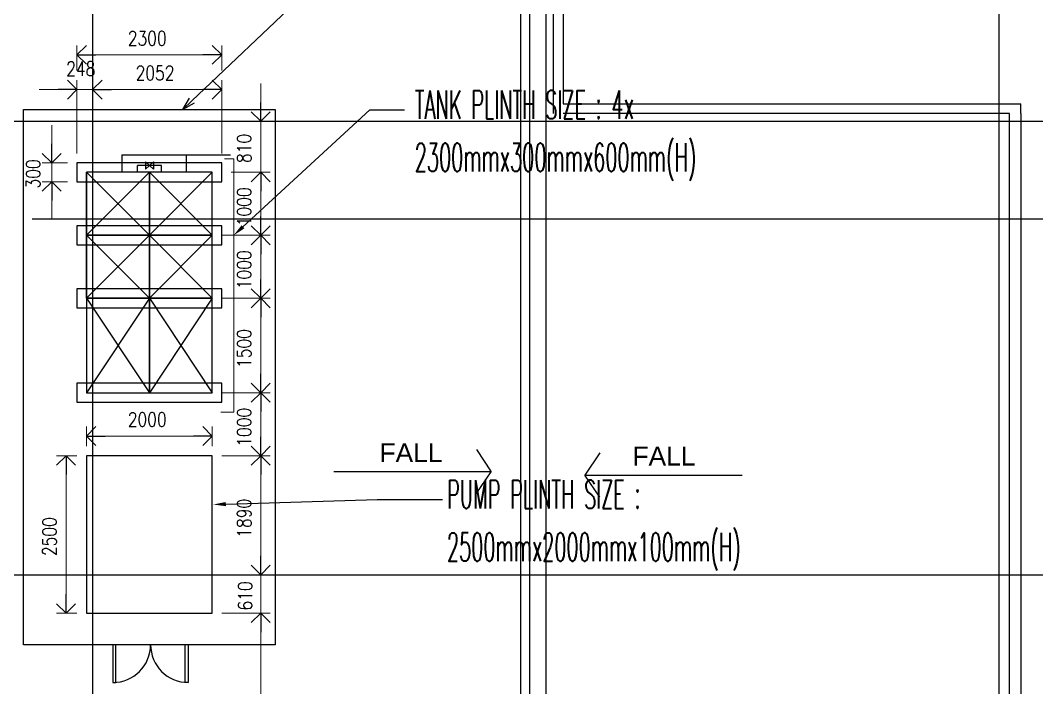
# Model space of a CAD drawing. Header units: millimetres. Extents: x -145636 to 131102, y -135903 to -7470.
# Drawn here: x 62746 to 78896, y -65790 to -55195 of the extents above; entities that cross this region are included whole.
import ezdxf

# ---------------------------------------------------------------- set-up
doc = ezdxf.new("R2010")
doc.units = ezdxf.units.MM
doc.layers.add('M_ARCHI', color=8, linetype='Continuous')
doc.styles.add('Arial_3', font='arial.ttf', dxfattribs={"height": 300})
doc.styles.add('PLANS_66kv_2018910_BASE FLOOR PLANS$0$DIMENSIONS', font='simplex.shx')
doc.styles.add('TW_Romans', font='romans.shx', dxfattribs={"width": 0.8})

# ---------------------------------------------------------------- blocks, each defined once
blk = doc.blocks.new('RF Archi 21.10.2024')
at = {"layer": 'M_ARCHI', "color": 8}
for p, q in [((-102511, -25375), (-102511, -128210)), ((-95311, -25375), (-95311, -128210)), ((-88111, -25375), (-88111, -128210)), ((-95711, -70413), (-95711, -97593)), ((-95561, -97593), (-95561, -70413)), ((-95186, -73078), (-95186, -70413)), ((-95036, -70413), (-95036, -72928)), ((-100934, -72876), (-98894, -70945)), ((-95036, -72928), (-87761, -72928)), ((-87761, -73078), (-87761, -72928)), ((-100122, -74878), (-98107, -73020)), ((-98107, -73020), (-97557, -73020)), ((-87941, -73078), (-95036, -73078)), ((-87941, -94928), (-87941, -73078)), ((-87761, -73078), (-87761, -95078)), ((-119483, -73203), (-72658, -73203)), ((-102044, -73733), (-102044, -74013)), ((-102044, -73733), (-100320, -73733)), ((-101024, -73733), (-101024, -74013)), ((-100459, -73863), (-102759, -73863)), ((-102759, -73863), (-102759, -74163)), ((-100459, -73863), (-102759, -73863)), ((-102759, -73863), (-102759, -74163)), ((-101415, -73904), (-101800, -73904)), ((-101800, -74013), (-101800, -73904)), ((-101673, -73847), (-101673, -73961)), ((-101542, -73847), (-101673, -73961)), ((-101542, -73961), (-101673, -73847)), ((-101542, -73847), (-101542, -73961)), ((-101415, -74013), (-101415, -73904)), ((-100459, -74163), (-100459, -73863)), ((-100459, -74163), (-100459, -73863)), ((-102609, -76013), (-102609, -74013)), ((-102609, -74013), (-101609, -75013)), ((-101609, -74013), (-102609, -75013)), ((-102609, -76013), (-102609, -74013)), ((-102609, -74013), (-101609, -75013)), ((-101609, -74013), (-102609, -75013)), ((-102609, -76013), (-102609, -74013)), ((-102609, -74013), (-101609, -75013)), ((-101609, -74013), (-102609, -75013)), ((-102609, -74013), (-101609, -75013)), ((-101609, -74013), (-102609, -75013)), ((-102609, -74013), (-101609, -75013)), ((-101609, -74013), (-102609, -75013)), ((-102609, -76013), (-102609, -74013)), ((-102609, -74013), (-101609, -75013)), ((-101609, -74013), (-102609, -75013)), ((-100609, -74013), (-102609, -74013)), ((-102609, -74013), (-102609, -77513)), ((-102609, -74013), (-101609, -75013)), ((-101609, -74013), (-102609, -75013)), ((-101609, -74013), (-102609, -74013)), ((-102609, -74013), (-102609, -75013)), ((-101609, -76013), (-101609, -74013)), ((-100609, -74013), (-101609, -75013)), ((-101609, -76013), (-101609, -74013)), ((-100609, -74013), (-101609, -75013)), ((-101609, -76013), (-101609, -74013)), ((-100609, -74013), (-101609, -75013)), ((-100609, -74013), (-101609, -75013)), ((-100609, -74013), (-101609, -75013)), ((-101609, -76013), (-101609, -74013)), ((-100609, -74013), (-101609, -75013)), ((-101609, -74013), (-100609, -75013)), ((-100609, -74013), (-101609, -75013)), ((-100609, -74013), (-101609, -74013)), ((-101609, -74013), (-101609, -75013)), ((-101609, -75013), (-101609, -74013)), ((-100609, -77513), (-100609, -74013)), ((-100609, -75013), (-100609, -74013)), ((-102759, -74163), (-100459, -74163)), ((-102759, -74163), (-100459, -74163)), ((-103470, -74754), (-86967, -74754)), ((-100459, -74863), (-102759, -74863)), ((-102759, -74863), (-102759, -75163)), ((-100459, -74863), (-102759, -74863)), ((-102759, -74863), (-102759, -75163)), ((-100459, -75163), (-100459, -74863)), ((-100459, -75163), (-100459, -74863)), ((-102609, -75013), (-100609, -75013)), ((-102609, -75013), (-100609, -75013)), ((-102609, -75013), (-101609, -76013)), ((-101609, -75013), (-102609, -76013)), ((-102609, -75013), (-100609, -75013)), ((-102609, -75013), (-100609, -75013)), ((-102609, -75013), (-101609, -76013)), ((-101609, -75013), (-102609, -76013)), ((-102609, -75013), (-100609, -75013)), ((-102609, -75013), (-100609, -75013)), ((-102609, -75013), (-101609, -76013)), ((-101609, -75013), (-102609, -76013)), ((-102609, -75013), (-100609, -75013)), ((-102609, -75013), (-100609, -75013)), ((-102609, -75013), (-101609, -76013)), ((-101609, -75013), (-102609, -76013)), ((-102609, -75013), (-100609, -75013)), ((-102609, -75013), (-100609, -75013)), ((-102609, -75013), (-101609, -76013)), ((-101609, -75013), (-102609, -76013)), ((-102609, -75013), (-100609, -75013)), ((-102609, -75013), (-100609, -75013)), ((-102609, -75013), (-101609, -76013)), ((-101609, -75013), (-102609, -76013)), ((-102609, -75013), (-100609, -75013)), ((-102609, -75013), (-100609, -75013)), ((-102609, -75013), (-101609, -76013)), ((-101609, -75013), (-102609, -76013)), ((-102609, -75013), (-101609, -75013)), ((-101609, -75013), (-102609, -75013)), ((-102609, -75013), (-102609, -76013)), ((-101609, -75013), (-100609, -76013)), ((-100609, -75013), (-101609, -76013)), ((-101609, -75013), (-100609, -76013)), ((-100609, -75013), (-101609, -76013)), ((-101609, -75013), (-100609, -76013)), ((-100609, -75013), (-101609, -76013)), ((-101609, -75013), (-100609, -76013)), ((-100609, -75013), (-101609, -76013)), ((-101609, -75013), (-100609, -76013)), ((-100609, -75013), (-101609, -76013)), ((-101609, -75013), (-100609, -76013)), ((-100609, -75013), (-101609, -76013)), ((-101609, -75013), (-100609, -76013)), ((-100609, -75013), (-101609, -76013)), ((-101609, -75013), (-100609, -75013)), ((-100609, -75013), (-101609, -75013)), ((-101609, -75013), (-101609, -76013)), ((-101609, -76013), (-101609, -75013)), ((-100609, -76013), (-100609, -75013)), ((-102759, -75163), (-100459, -75163)), ((-102759, -75163), (-100459, -75163)), ((-100459, -75863), (-102759, -75863)), ((-102759, -75863), (-102759, -76163)), ((-100459, -75863), (-102759, -75863)), ((-102759, -75863), (-102759, -76163)), ((-100459, -76163), (-100459, -75863)), ((-100459, -76163), (-100459, -75863)), ((-102609, -76013), (-101609, -76013)), ((-101609, -76013), (-102609, -76013)), ((-102609, -76013), (-102609, -77513)), ((-102609, -76013), (-101609, -77513)), ((-101609, -76013), (-102609, -77513)), ((-101609, -76013), (-100609, -76013)), ((-100609, -76013), (-101609, -76013)), ((-101609, -76013), (-101609, -77513)), ((-101609, -77513), (-101609, -76013)), ((-101609, -76013), (-100609, -77513)), ((-100609, -76013), (-101609, -77513)), ((-100609, -77513), (-100609, -76013)), ((-102759, -76163), (-100459, -76163)), ((-102759, -76163), (-100459, -76163)), ((-100459, -77363), (-102759, -77363)), ((-102759, -77363), (-102759, -77663)), ((-100459, -77363), (-102759, -77363)), ((-102759, -77363), (-102759, -77663)), ((-102609, -77513), (-100609, -77513)), ((-102609, -77513), (-101609, -77513)), ((-101609, -77513), (-100609, -77513)), ((-100459, -77663), (-100459, -77363)), ((-100459, -77663), (-100459, -77363)), ((-102759, -77663), (-100459, -77663)), ((-102759, -77663), (-100459, -77663)), ((-96412, -78413), (-96177, -78766)), ((-94453, -78466), (-94689, -78820)), ((-94453, -78466), (-94689, -78820)), ((-100609, -78513), (-102609, -78513)), ((-102609, -78513), (-102609, -81013)), ((-100609, -78513), (-102609, -78513)), ((-102609, -78513), (-102609, -81013)), ((-100609, -81013), (-100609, -78513)), ((-100609, -81013), (-100609, -78513)), ((-96177, -78766), (-98677, -78766)), ((-96414, -79118), (-96177, -78766)), ((-94689, -78820), (-92189, -78820)), ((-94451, -79172), (-94689, -78820)), ((-94689, -78820), (-92189, -78820)), ((-94451, -79172), (-94689, -78820)), ((-100394, -79281), (-97992, -79207)), ((-97992, -79207), (-96952, -79207)), ((-119483, -80403), (-72658, -80403)), ((-102609, -81013), (-100609, -81013)), ((-102609, -81013), (-100609, -81013)), ((-102190, -81513), (-102190, -82113)), ((-102140, -82113), (-102140, -81513)), ((-101040, -82113), (-101040, -81513)), ((-100990, -81513), (-100990, -82113)), ((-102190, -82113), (-102140, -82113)), ((-100990, -82113), (-101040, -82113))]:
    blk.add_line(p, q, dxfattribs=at)
at = {"layer": 'M_ARCHI', "color": 8, "lineweight": 13}
for p, q in [((-102759, -72399), (-102759, -71998)), ((-100459, -72399), (-100459, -71998)), ((-102459, -72148), (-100759, -72148)), ((-102759, -73713), (-102759, -72549)), ((-102511, -73713), (-102511, -72549)), ((-102511, -73713), (-102511, -72549)), ((-100459, -73713), (-100459, -72549)), ((-99839, -72903), (-99839, -72603)), ((-103059, -72699), (-103359, -72699)), ((-102759, -72699), (-102511, -72699)), ((-102211, -72699), (-101911, -72699)), ((-100759, -72699), (-102211, -72699)), ((-103160, -73563), (-103160, -73263)), ((-100386, -73203), (-99689, -73203)), ((-99839, -74013), (-99839, -73203)), ((-102909, -73863), (-103310, -73863)), ((-103160, -73863), (-103160, -74163)), ((-100309, -74013), (-99689, -74013)), ((-100309, -74013), (-99689, -74013)), ((-102909, -74163), (-103310, -74163)), ((-99839, -74713), (-99839, -74313)), ((-99839, -74313), (-99839, -74613)), ((-103160, -74463), (-103160, -74763)), ((-100459, -75013), (-99689, -75013)), ((-100459, -75013), (-99689, -75013)), ((-99839, -75713), (-99839, -75313)), ((-100459, -76013), (-99689, -76013)), ((-100459, -76013), (-99689, -76013)), ((-99839, -77213), (-99839, -76313)), ((-100459, -77513), (-99689, -77513)), ((-100459, -77513), (-99689, -77513)), ((-99839, -78213), (-99839, -77813)), ((-102609, -78363), (-102609, -78051)), ((-100609, -78363), (-100609, -78051)), ((-102309, -78201), (-100909, -78201)), ((-102759, -78513), (-103083, -78513)), ((-100459, -78513), (-99689, -78513)), ((-100459, -78513), (-99689, -78513)), ((-102933, -78813), (-102933, -80713)), ((-99839, -80103), (-99839, -78813)), ((-99839, -80103), (-99839, -79803)), ((-100459, -80403), (-99689, -80403)), ((-100459, -80403), (-99689, -80403)), ((-99839, -81013), (-99839, -80403)), ((-102759, -81013), (-103083, -81013)), ((-100459, -81013), (-99689, -81013)), ((-100459, -81013), (-99689, -81013)), ((-99839, -81313), (-99839, -83853)), ((-99839, -81313), (-99839, -81613))]:
    blk.add_line(p, q, dxfattribs=at)
at = {"layer": 'M_ARCHI', "color": 8, "linetype": 'ByBlock', "lineweight": -2}
for p, q in [((-102759, -72148), (-102609, -71998)), ((-100609, -71998), (-100459, -72148)), ((-102609, -72298), (-102759, -72148)), ((-102759, -72148), (-102459, -72148)), ((-100459, -72148), (-100759, -72148)), ((-100459, -72148), (-100609, -72298)), ((-102909, -72549), (-102759, -72699)), ((-102511, -72699), (-102361, -72549)), ((-102511, -72699), (-102361, -72549)), ((-100609, -72549), (-100459, -72699)), ((-102759, -72699), (-103059, -72699)), ((-102759, -72699), (-102909, -72849)), ((-102361, -72849), (-102511, -72699)), ((-102511, -72699), (-102211, -72699)), ((-102361, -72849), (-102511, -72699)), ((-102511, -72699), (-102211, -72699)), ((-100459, -72699), (-100759, -72699)), ((-100459, -72699), (-100609, -72849)), ((-101079, -73013), (-100971, -72837)), ((-101079, -73013), (-100934, -72876)), ((-100897, -72915), (-101079, -73013)), ((-99839, -73203), (-99839, -72903)), ((-99839, -73203), (-99989, -73053)), ((-99689, -73053), (-99839, -73203)), ((-103160, -73863), (-103160, -73563)), ((-103160, -73863), (-103310, -73713)), ((-103010, -73713), (-103160, -73863)), ((-99989, -74163), (-99839, -74013)), ((-99989, -74163), (-99839, -74013)), ((-99839, -74013), (-99689, -74163)), ((-99839, -74013), (-99839, -74313)), ((-99839, -74013), (-99689, -74163)), ((-99839, -74013), (-99839, -74313)), ((-103310, -74313), (-103160, -74163)), ((-103160, -74163), (-103010, -74313)), ((-103160, -74163), (-103160, -74463)), ((-99839, -75013), (-99839, -74713)), ((-99839, -75013), (-99989, -74863)), ((-99689, -74863), (-99839, -75013)), ((-99989, -75163), (-99839, -75013)), ((-99839, -75013), (-99689, -75163)), ((-99839, -75013), (-99839, -75313)), ((-99839, -76013), (-99839, -75713)), ((-99839, -76013), (-99989, -75863)), ((-99689, -75863), (-99839, -76013)), ((-99989, -76163), (-99839, -76013)), ((-99839, -76013), (-99689, -76163)), ((-99839, -76013), (-99839, -76313)), ((-99839, -77513), (-99839, -77213)), ((-99839, -77513), (-99989, -77363)), ((-99989, -77663), (-99839, -77513)), ((-99689, -77363), (-99839, -77513)), ((-99839, -77513), (-99689, -77663)), ((-99839, -77513), (-99839, -77813)), ((-102609, -78201), (-102459, -78051)), ((-100759, -78051), (-100609, -78201)), ((-102459, -78351), (-102609, -78201)), ((-102609, -78201), (-102309, -78201)), ((-100609, -78201), (-100909, -78201)), ((-100609, -78201), (-100759, -78351)), ((-99839, -78513), (-99839, -78213)), ((-99839, -78513), (-99989, -78363)), ((-99689, -78363), (-99839, -78513)), ((-103083, -78663), (-102933, -78513)), ((-102933, -78513), (-102783, -78663)), ((-102933, -78513), (-102933, -78813)), ((-99989, -78663), (-99839, -78513)), ((-99839, -78513), (-99689, -78663)), ((-99839, -78513), (-99839, -78813)), ((-99839, -80403), (-99989, -80253)), ((-99839, -80403), (-99989, -80253)), ((-99839, -80403), (-99839, -80103)), ((-99839, -80403), (-99839, -80103)), ((-99689, -80253), (-99839, -80403)), ((-99689, -80253), (-99839, -80403)), ((-102933, -81013), (-102933, -80713)), ((-102933, -81013), (-103083, -80863)), ((-102783, -80863), (-102933, -81013)), ((-99989, -81163), (-99839, -81013)), ((-99989, -81163), (-99839, -81013)), ((-99839, -81013), (-99689, -81163)), ((-99839, -81013), (-99839, -81313)), ((-99839, -81013), (-99689, -81163)), ((-99839, -81013), (-99839, -81313))]:
    blk.add_line(p, q, dxfattribs=at)
at = {"layer": 'M_ARCHI', "color": 8, "ltscale": 2500}
for p, q in [((-103609, -73014), (-99609, -73013)), ((-103609, -81514), (-103609, -73014)), ((-99609, -73013), (-99609, -81513)), ((-99609, -81513), (-103609, -81514))]:
    blk.add_line(p, q, dxfattribs=at)
at = {"layer": 'M_ARCHI', "color": 8, "lineweight": 9}
for p, q in [((-100413, -73797), (-100269, -73797)), ((-100269, -73797), (-100269, -77819)), ((-100269, -77819), (-100474, -77819))]:
    blk.add_line(p, q, dxfattribs=at)
at = {"layer": 'M_ARCHI', "color": 8}
for centre, start, end in [((-102190, -81513), 270, 0), ((-100990, -81513), 180, 270)]:
    blk.add_arc(centre, 600, start, end, dxfattribs=at)
for points in [[(-100099, -74902), (-100269, -75013), (-100144, -74853)], [(-100393, -79314), (-100594, -79287), (-100395, -79248)]]:
    blk.add_solid(points, dxfattribs=at)
at = {"layer": 'M_ARCHI', "color": 8, "linetype": 'Continuous'}
for s, height, style, width, p in [('2300', 225, 'TW_Romans', 0.8, (-101952, -71998)), ('248', 225, 'TW_Romans', 0.8, (-102931, -72481)), ('2052', 225, 'TW_Romans', 0.8, (-101828, -72549)), ('TANK PLINTH SIZE : 4x', 450, 'PLANS_66kv_2018910_BASE FLOOR PLANS$0$DIMENSIONS', 0.5, (-97392, -73163, 0)), ('2300mmx300mmx600mm(H)', 450, 'PLANS_66kv_2018910_BASE FLOOR PLANS$0$DIMENSIONS', 0.5, (-97392, -73999, 0)), ('2000', 225, 'TW_Romans', 0.8, (-101952, -78051)), ('PUMP PLINTH SIZE :', 450, 'PLANS_66kv_2018910_BASE FLOOR PLANS$0$DIMENSIONS', 0.5, (-96881, -79351, 0)), ('2500mmx2000mmx100mm(H)', 450, 'PLANS_66kv_2018910_BASE FLOOR PLANS$0$DIMENSIONS', 0.5, (-96881, -80186, 0))]:
    blk.add_text(s, height=height, dxfattribs=dict(at, style=style, width=width)).set_placement(p)
at = {"layer": 'M_ARCHI', "color": 8, "linetype": 'Continuous', "style": 'TW_Romans', "width": 0.8}
for s, p in [('810', (-99989, -73865)), ('300', (-103342, -74270)), ('1000', (-99989, -74869)), ('1000', (-99989, -75869)), ('1500', (-99989, -77119)), ('1000', (-99989, -78369)), ('1890', (-99989, -79814)), ('2500', (-103083, -80106)), ('610', (-99975, -80970))]:
    blk.add_text(s, height=225, rotation=90, dxfattribs=at).set_placement(p)
at = {"layer": 'M_ARCHI', "color": 8, "linetype": 'Continuous', "style": 'Arial_3'}
for p in [(-97953, -78615), (-93933, -78669)]:
    blk.add_text('FALL', height=300, dxfattribs=at).set_placement(p)
at = {"layer": 'M_ARCHI', "color": 8, "style": 'Arial_3'}
blk.add_text('FALL', height=300, dxfattribs=at).set_placement((-93933, -78669))

msp = doc.modelspace()

# ---------------------------------------------------------------- block references
at = {"layer": 'M_ARCHI', "color": 8, "linetype": 'Continuous'}
msp.add_blockref('RF Archi 21.10.2024', (166406, 16405), dxfattribs=at)

doc.saveas('drawing.dxf')
